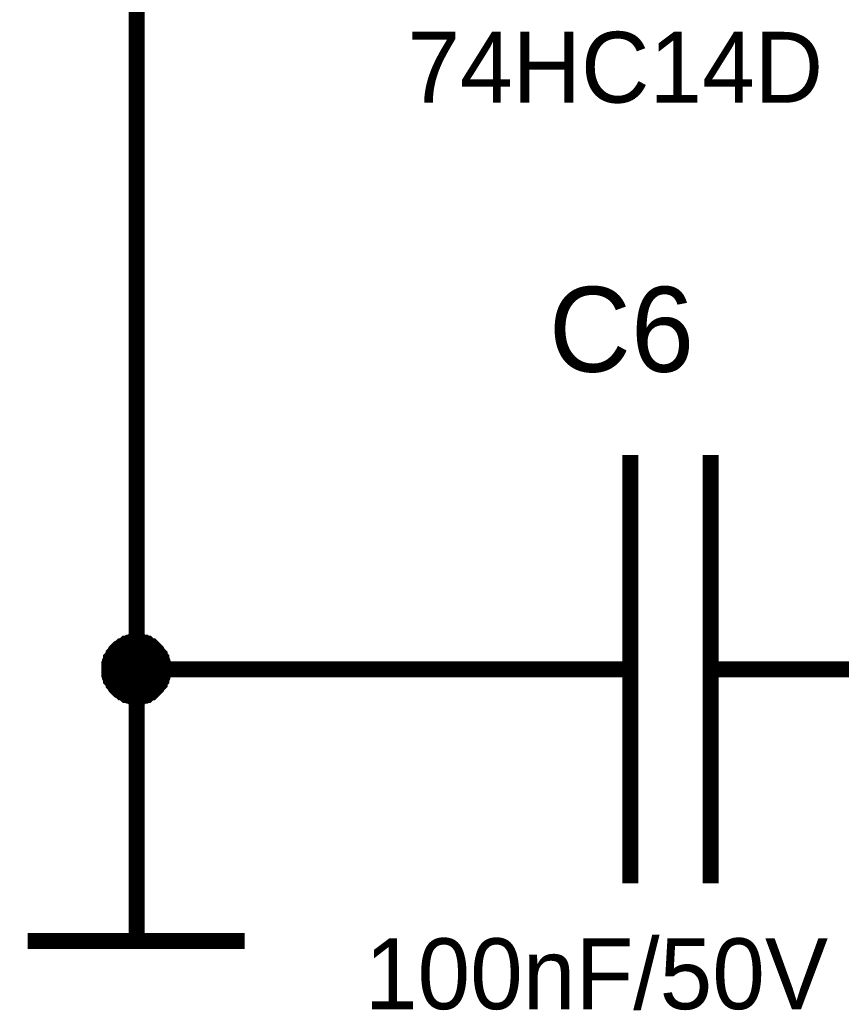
# Model space of a CAD drawing. Header units: millimetres. Extents: x 0 to 420, y 0 to 297.
# Drawn here: x 292.79 to 308.16, y 51.12 to 69.64 of the extents above; entities that cross this region are included whole.
import ezdxf

# ---------------------------------------------------------------- set-up
doc = ezdxf.new("R2010")
doc.units = ezdxf.units.MM
doc.layers.add('Sheet', color=255, linetype='Continuous')

msp = doc.modelspace()

# ---------------------------------------------------------------- linework, layer by layer
at = {"layer": 'Sheet'}
for points, const_width in [([(297.472, 72.495), (294.973, 72.495), (294.973, 57.492), (301.213, 57.492)], 0.3), ([(304.209, 61.5), (304.209, 53.485)], 0.3), ([(305.715, 61.5), (305.715, 53.485)], 0.3), ([(294.46, 57.492), (294.46, 57.526), (294.46, 57.542), (294.46, 57.575), (294.477, 57.592), (294.477, 57.625), (294.477, 57.641), (294.493, 57.675), (294.493, 57.691), (294.51, 57.708), (294.526, 57.741), (294.543, 57.757), (294.543, 57.774), (294.559, 57.79), (294.576, 57.824), (294.593, 57.84), (294.609, 57.857), (294.626, 57.873), (294.642, 57.89), (294.675, 57.906), (294.692, 57.923), (294.708, 57.923), (294.725, 57.94), (294.758, 57.956), (294.775, 57.973), (294.791, 57.973), (294.824, 57.989), (294.841, 57.989), (294.874, 57.989), (294.89, 58.006), (294.924, 58.006), (294.94, 58.006), (294.973, 58.006)], 0.3), ([(294.46, 57.492), (294.46, 57.526), (294.46, 57.542), (294.46, 57.575), (294.477, 57.592), (294.477, 57.625), (294.477, 57.641), (294.493, 57.675), (294.493, 57.691), (294.51, 57.708), (294.526, 57.741), (294.543, 57.757), (294.543, 57.774), (294.559, 57.79), (294.576, 57.824), (294.593, 57.84), (294.609, 57.857), (294.626, 57.873), (294.642, 57.89), (294.675, 57.906), (294.692, 57.923), (294.708, 57.923), (294.725, 57.94), (294.758, 57.956), (294.775, 57.973), (294.791, 57.973), (294.824, 57.989), (294.841, 57.989), (294.874, 57.989), (294.89, 58.006), (294.924, 58.006), (294.94, 58.006), (294.973, 58.006)], 0.3), ([(294.46, 57.492), (294.46, 57.526), (294.46, 57.542), (294.46, 57.575), (294.477, 57.592), (294.477, 57.625), (294.477, 57.641), (294.493, 57.675), (294.493, 57.691), (294.51, 57.708), (294.526, 57.741), (294.543, 57.757), (294.543, 57.774), (294.559, 57.79), (294.576, 57.824), (294.593, 57.84), (294.609, 57.857), (294.626, 57.873), (294.642, 57.89), (294.675, 57.906), (294.692, 57.923), (294.708, 57.923), (294.725, 57.94), (294.758, 57.956), (294.775, 57.973), (294.791, 57.973), (294.824, 57.989), (294.841, 57.989), (294.874, 57.989), (294.89, 58.006), (294.924, 58.006), (294.94, 58.006), (294.973, 58.006)], 0.3), ([(294.46, 57.492), (294.46, 57.526), (294.46, 57.542), (294.46, 57.575), (294.477, 57.592), (294.477, 57.625), (294.477, 57.641), (294.493, 57.675), (294.493, 57.691), (294.51, 57.708), (294.526, 57.741), (294.543, 57.757), (294.543, 57.774), (294.559, 57.79), (294.576, 57.824), (294.593, 57.84), (294.609, 57.857), (294.626, 57.873), (294.642, 57.89), (294.675, 57.906), (294.692, 57.923), (294.708, 57.923), (294.725, 57.94), (294.758, 57.956), (294.775, 57.973), (294.791, 57.973), (294.824, 57.989), (294.841, 57.989), (294.874, 57.989), (294.89, 58.006), (294.924, 58.006), (294.94, 58.006), (294.973, 58.006)], 0.3), ([(294.46, 57.492), (294.46, 57.526), (294.46, 57.542), (294.46, 57.575), (294.477, 57.592), (294.477, 57.625), (294.477, 57.641), (294.493, 57.675), (294.493, 57.691), (294.51, 57.708), (294.526, 57.741), (294.543, 57.757), (294.543, 57.774), (294.559, 57.79), (294.576, 57.824), (294.593, 57.84), (294.609, 57.857), (294.626, 57.873), (294.642, 57.89), (294.675, 57.906), (294.692, 57.923), (294.708, 57.923), (294.725, 57.94), (294.758, 57.956), (294.775, 57.973), (294.791, 57.973), (294.824, 57.989), (294.841, 57.989), (294.874, 57.989), (294.89, 58.006), (294.924, 58.006), (294.94, 58.006), (294.973, 58.006)], 0.0991), ([(294.46, 57.492), (294.46, 57.526), (294.46, 57.542), (294.46, 57.575), (294.477, 57.592), (294.477, 57.625), (294.477, 57.641), (294.493, 57.675), (294.493, 57.691), (294.51, 57.708), (294.526, 57.741), (294.543, 57.757), (294.543, 57.774), (294.559, 57.79), (294.576, 57.824), (294.593, 57.84), (294.609, 57.857), (294.626, 57.873), (294.642, 57.89), (294.675, 57.906), (294.692, 57.923), (294.708, 57.923), (294.725, 57.94), (294.758, 57.956), (294.775, 57.973), (294.791, 57.973), (294.824, 57.989), (294.841, 57.989), (294.874, 57.989), (294.89, 58.006), (294.924, 58.006), (294.94, 58.006), (294.973, 58.006)], 0.0991), ([(294.46, 57.492), (294.46, 57.526), (294.46, 57.542), (294.46, 57.575), (294.477, 57.592), (294.477, 57.625), (294.477, 57.641), (294.493, 57.675), (294.493, 57.691), (294.51, 57.708), (294.526, 57.741), (294.543, 57.757), (294.543, 57.774), (294.559, 57.79), (294.576, 57.824), (294.593, 57.84), (294.609, 57.857), (294.626, 57.873), (294.642, 57.89), (294.675, 57.906), (294.692, 57.923), (294.708, 57.923), (294.725, 57.94), (294.758, 57.956), (294.775, 57.973), (294.791, 57.973), (294.824, 57.989), (294.841, 57.989), (294.874, 57.989), (294.89, 58.006), (294.924, 58.006), (294.94, 58.006), (294.973, 58.006)], 0.0991), ([(294.46, 57.492), (294.46, 57.526), (294.46, 57.542), (294.46, 57.575), (294.477, 57.592), (294.477, 57.625), (294.477, 57.641), (294.493, 57.675), (294.493, 57.691), (294.51, 57.708), (294.526, 57.741), (294.543, 57.757), (294.543, 57.774), (294.559, 57.79), (294.576, 57.824), (294.593, 57.84), (294.609, 57.857), (294.626, 57.873), (294.642, 57.89), (294.675, 57.906), (294.692, 57.923), (294.708, 57.923), (294.725, 57.94), (294.758, 57.956), (294.775, 57.973), (294.791, 57.973), (294.824, 57.989), (294.841, 57.989), (294.874, 57.989), (294.89, 58.006), (294.924, 58.006), (294.94, 58.006), (294.973, 58.006)], 0.0991), ([(294.973, 58.006), (294.973, 58.006)], 0.3), ([(294.973, 58.006), (295.006, 58.006), (295.023, 58.006), (295.056, 58.006), (295.073, 57.989), (295.106, 57.989), (295.122, 57.989), (295.139, 57.973), (295.172, 57.973), (295.188, 57.956), (295.205, 57.94), (295.238, 57.923), (295.255, 57.923), (295.271, 57.906), (295.288, 57.89), (295.304, 57.873), (295.321, 57.857), (295.337, 57.84), (295.354, 57.824), (295.37, 57.79), (295.387, 57.774), (295.404, 57.757), (295.404, 57.741), (295.42, 57.708), (295.437, 57.691), (295.437, 57.675), (295.453, 57.641), (295.453, 57.625), (295.453, 57.592), (295.47, 57.575), (295.47, 57.542), (295.47, 57.526), (295.47, 57.492)], 0.3), ([(294.973, 58.006), (294.973, 58.006)], 0.3), ([(294.973, 58.006), (295.006, 58.006), (295.023, 58.006), (295.056, 58.006), (295.073, 57.989), (295.106, 57.989), (295.122, 57.989), (295.139, 57.973), (295.172, 57.973), (295.188, 57.956), (295.205, 57.94), (295.238, 57.923), (295.255, 57.923), (295.271, 57.906), (295.288, 57.89), (295.304, 57.873), (295.321, 57.857), (295.337, 57.84), (295.354, 57.824), (295.37, 57.79), (295.387, 57.774), (295.404, 57.757), (295.404, 57.741), (295.42, 57.708), (295.437, 57.691), (295.437, 57.675), (295.453, 57.641), (295.453, 57.625), (295.453, 57.592), (295.47, 57.575), (295.47, 57.542), (295.47, 57.526), (295.47, 57.492)], 0.3), ([(294.973, 58.006), (294.973, 58.006)], 0.3), ([(294.973, 58.006), (295.006, 58.006), (295.023, 58.006), (295.056, 58.006), (295.073, 57.989), (295.106, 57.989), (295.122, 57.989), (295.139, 57.973), (295.172, 57.973), (295.188, 57.956), (295.205, 57.94), (295.238, 57.923), (295.255, 57.923), (295.271, 57.906), (295.288, 57.89), (295.304, 57.873), (295.321, 57.857), (295.337, 57.84), (295.354, 57.824), (295.37, 57.79), (295.387, 57.774), (295.404, 57.757), (295.404, 57.741), (295.42, 57.708), (295.437, 57.691), (295.437, 57.675), (295.453, 57.641), (295.453, 57.625), (295.453, 57.592), (295.47, 57.575), (295.47, 57.542), (295.47, 57.526), (295.47, 57.492)], 0.3), ([(294.973, 58.006), (294.973, 58.006)], 0.3), ([(294.973, 58.006), (295.006, 58.006), (295.023, 58.006), (295.056, 58.006), (295.073, 57.989), (295.106, 57.989), (295.122, 57.989), (295.139, 57.973), (295.172, 57.973), (295.188, 57.956), (295.205, 57.94), (295.238, 57.923), (295.255, 57.923), (295.271, 57.906), (295.288, 57.89), (295.304, 57.873), (295.321, 57.857), (295.337, 57.84), (295.354, 57.824), (295.37, 57.79), (295.387, 57.774), (295.404, 57.757), (295.404, 57.741), (295.42, 57.708), (295.437, 57.691), (295.437, 57.675), (295.453, 57.641), (295.453, 57.625), (295.453, 57.592), (295.47, 57.575), (295.47, 57.542), (295.47, 57.526), (295.47, 57.492)], 0.3), ([(294.973, 58.006), (294.973, 58.006)], 0.0991), ([(294.973, 58.006), (295.006, 58.006), (295.023, 58.006), (295.056, 58.006), (295.073, 57.989), (295.106, 57.989), (295.122, 57.989), (295.139, 57.973), (295.172, 57.973), (295.188, 57.956), (295.205, 57.94), (295.238, 57.923), (295.255, 57.923), (295.271, 57.906), (295.288, 57.89), (295.304, 57.873), (295.321, 57.857), (295.337, 57.84), (295.354, 57.824), (295.37, 57.79), (295.387, 57.774), (295.404, 57.757), (295.404, 57.741), (295.42, 57.708), (295.437, 57.691), (295.437, 57.675), (295.453, 57.641), (295.453, 57.625), (295.453, 57.592), (295.47, 57.575), (295.47, 57.542), (295.47, 57.526), (295.47, 57.492)], 0.0991), ([(294.973, 58.006), (294.973, 58.006)], 0.0991), ([(294.973, 58.006), (295.006, 58.006), (295.023, 58.006), (295.056, 58.006), (295.073, 57.989), (295.106, 57.989), (295.122, 57.989), (295.139, 57.973), (295.172, 57.973), (295.188, 57.956), (295.205, 57.94), (295.238, 57.923), (295.255, 57.923), (295.271, 57.906), (295.288, 57.89), (295.304, 57.873), (295.321, 57.857), (295.337, 57.84), (295.354, 57.824), (295.37, 57.79), (295.387, 57.774), (295.404, 57.757), (295.404, 57.741), (295.42, 57.708), (295.437, 57.691), (295.437, 57.675), (295.453, 57.641), (295.453, 57.625), (295.453, 57.592), (295.47, 57.575), (295.47, 57.542), (295.47, 57.526), (295.47, 57.492)], 0.0991), ([(294.973, 58.006), (294.973, 58.006)], 0.0991), ([(294.973, 58.006), (295.006, 58.006), (295.023, 58.006), (295.056, 58.006), (295.073, 57.989), (295.106, 57.989), (295.122, 57.989), (295.139, 57.973), (295.172, 57.973), (295.188, 57.956), (295.205, 57.94), (295.238, 57.923), (295.255, 57.923), (295.271, 57.906), (295.288, 57.89), (295.304, 57.873), (295.321, 57.857), (295.337, 57.84), (295.354, 57.824), (295.37, 57.79), (295.387, 57.774), (295.404, 57.757), (295.404, 57.741), (295.42, 57.708), (295.437, 57.691), (295.437, 57.675), (295.453, 57.641), (295.453, 57.625), (295.453, 57.592), (295.47, 57.575), (295.47, 57.542), (295.47, 57.526), (295.47, 57.492)], 0.0991), ([(294.973, 58.006), (294.973, 58.006)], 0.0991), ([(294.973, 58.006), (295.006, 58.006), (295.023, 58.006), (295.056, 58.006), (295.073, 57.989), (295.106, 57.989), (295.122, 57.989), (295.139, 57.973), (295.172, 57.973), (295.188, 57.956), (295.205, 57.94), (295.238, 57.923), (295.255, 57.923), (295.271, 57.906), (295.288, 57.89), (295.304, 57.873), (295.321, 57.857), (295.337, 57.84), (295.354, 57.824), (295.37, 57.79), (295.387, 57.774), (295.404, 57.757), (295.404, 57.741), (295.42, 57.708), (295.437, 57.691), (295.437, 57.675), (295.453, 57.641), (295.453, 57.625), (295.453, 57.592), (295.47, 57.575), (295.47, 57.542), (295.47, 57.526), (295.47, 57.492)], 0.0991), ([(294.973, 56.979), (294.94, 56.979), (294.924, 56.979), (294.89, 56.979), (294.874, 56.996), (294.841, 56.996), (294.824, 56.996), (294.791, 57.012), (294.775, 57.012), (294.758, 57.029), (294.725, 57.045), (294.708, 57.062), (294.692, 57.062), (294.675, 57.078), (294.642, 57.095), (294.626, 57.112), (294.609, 57.128), (294.593, 57.145), (294.576, 57.161), (294.559, 57.194), (294.543, 57.211), (294.543, 57.227), (294.526, 57.244), (294.51, 57.277), (294.493, 57.294), (294.493, 57.31), (294.477, 57.343), (294.477, 57.36), (294.477, 57.393), (294.46, 57.41), (294.46, 57.443), (294.46, 57.459), (294.46, 57.492)], 0.3), ([(294.46, 57.492), (294.46, 57.492)], 0.3), ([(294.973, 56.979), (294.94, 56.979), (294.924, 56.979), (294.89, 56.979), (294.874, 56.996), (294.841, 56.996), (294.824, 56.996), (294.791, 57.012), (294.775, 57.012), (294.758, 57.029), (294.725, 57.045), (294.708, 57.062), (294.692, 57.062), (294.675, 57.078), (294.642, 57.095), (294.626, 57.112), (294.609, 57.128), (294.593, 57.145), (294.576, 57.161), (294.559, 57.194), (294.543, 57.211), (294.543, 57.227), (294.526, 57.244), (294.51, 57.277), (294.493, 57.294), (294.493, 57.31), (294.477, 57.343), (294.477, 57.36), (294.477, 57.393), (294.46, 57.41), (294.46, 57.443), (294.46, 57.459), (294.46, 57.492)], 0.3), ([(294.46, 57.492), (294.46, 57.492)], 0.3), ([(294.973, 56.979), (294.94, 56.979), (294.924, 56.979), (294.89, 56.979), (294.874, 56.996), (294.841, 56.996), (294.824, 56.996), (294.791, 57.012), (294.775, 57.012), (294.758, 57.029), (294.725, 57.045), (294.708, 57.062), (294.692, 57.062), (294.675, 57.078), (294.642, 57.095), (294.626, 57.112), (294.609, 57.128), (294.593, 57.145), (294.576, 57.161), (294.559, 57.194), (294.543, 57.211), (294.543, 57.227), (294.526, 57.244), (294.51, 57.277), (294.493, 57.294), (294.493, 57.31), (294.477, 57.343), (294.477, 57.36), (294.477, 57.393), (294.46, 57.41), (294.46, 57.443), (294.46, 57.459), (294.46, 57.492)], 0.3), ([(294.46, 57.492), (294.46, 57.492)], 0.3), ([(294.973, 56.979), (294.94, 56.979), (294.924, 56.979), (294.89, 56.979), (294.874, 56.996), (294.841, 56.996), (294.824, 56.996), (294.791, 57.012), (294.775, 57.012), (294.758, 57.029), (294.725, 57.045), (294.708, 57.062), (294.692, 57.062), (294.675, 57.078), (294.642, 57.095), (294.626, 57.112), (294.609, 57.128), (294.593, 57.145), (294.576, 57.161), (294.559, 57.194), (294.543, 57.211), (294.543, 57.227), (294.526, 57.244), (294.51, 57.277), (294.493, 57.294), (294.493, 57.31), (294.477, 57.343), (294.477, 57.36), (294.477, 57.393), (294.46, 57.41), (294.46, 57.443), (294.46, 57.459), (294.46, 57.492)], 0.3), ([(294.46, 57.492), (294.46, 57.492)], 0.3), ([(294.973, 57.492), (294.973, 52.409)], 0.3), ([(295.47, 57.492), (295.47, 57.459), (295.47, 57.443), (295.47, 57.41), (295.453, 57.393), (295.453, 57.36), (295.453, 57.343), (295.437, 57.31), (295.437, 57.294), (295.42, 57.277), (295.404, 57.244), (295.404, 57.227), (295.387, 57.211), (295.37, 57.194), (295.354, 57.161), (295.337, 57.145), (295.321, 57.128), (295.304, 57.112), (295.288, 57.095), (295.271, 57.078), (295.255, 57.062), (295.238, 57.062), (295.205, 57.045), (295.188, 57.029), (295.172, 57.012), (295.139, 57.012), (295.122, 56.996), (295.106, 56.996), (295.073, 56.996), (295.056, 56.979), (295.023, 56.979), (295.006, 56.979), (294.973, 56.979)], 0.3), ([(295.47, 57.492), (295.47, 57.459), (295.47, 57.443), (295.47, 57.41), (295.453, 57.393), (295.453, 57.36), (295.453, 57.343), (295.437, 57.31), (295.437, 57.294), (295.42, 57.277), (295.404, 57.244), (295.404, 57.227), (295.387, 57.211), (295.37, 57.194), (295.354, 57.161), (295.337, 57.145), (295.321, 57.128), (295.304, 57.112), (295.288, 57.095), (295.271, 57.078), (295.255, 57.062), (295.238, 57.062), (295.205, 57.045), (295.188, 57.029), (295.172, 57.012), (295.139, 57.012), (295.122, 56.996), (295.106, 56.996), (295.073, 56.996), (295.056, 56.979), (295.023, 56.979), (295.006, 56.979), (294.973, 56.979)], 0.3), ([(295.47, 57.492), (295.47, 57.459), (295.47, 57.443), (295.47, 57.41), (295.453, 57.393), (295.453, 57.36), (295.453, 57.343), (295.437, 57.31), (295.437, 57.294), (295.42, 57.277), (295.404, 57.244), (295.404, 57.227), (295.387, 57.211), (295.37, 57.194), (295.354, 57.161), (295.337, 57.145), (295.321, 57.128), (295.304, 57.112), (295.288, 57.095), (295.271, 57.078), (295.255, 57.062), (295.238, 57.062), (295.205, 57.045), (295.188, 57.029), (295.172, 57.012), (295.139, 57.012), (295.122, 56.996), (295.106, 56.996), (295.073, 56.996), (295.056, 56.979), (295.023, 56.979), (295.006, 56.979), (294.973, 56.979)], 0.3), ([(295.47, 57.492), (295.47, 57.459), (295.47, 57.443), (295.47, 57.41), (295.453, 57.393), (295.453, 57.36), (295.453, 57.343), (295.437, 57.31), (295.437, 57.294), (295.42, 57.277), (295.404, 57.244), (295.404, 57.227), (295.387, 57.211), (295.37, 57.194), (295.354, 57.161), (295.337, 57.145), (295.321, 57.128), (295.304, 57.112), (295.288, 57.095), (295.271, 57.078), (295.255, 57.062), (295.238, 57.062), (295.205, 57.045), (295.188, 57.029), (295.172, 57.012), (295.139, 57.012), (295.122, 56.996), (295.106, 56.996), (295.073, 56.996), (295.056, 56.979), (295.023, 56.979), (295.006, 56.979), (294.973, 56.979)], 0.3), ([(295.47, 57.492), (295.47, 57.492), (295.47, 57.492), (295.47, 57.492), (295.47, 57.492), (295.47, 57.492), (295.47, 57.492), (295.47, 57.492), (295.47, 57.492), (295.47, 57.492), (295.47, 57.492), (295.47, 57.492), (295.47, 57.492), (295.47, 57.492), (295.47, 57.492), (295.47, 57.492), (295.47, 57.492), (295.47, 57.492), (295.47, 57.492), (295.47, 57.492), (295.47, 57.492), (295.47, 57.492), (295.47, 57.492), (295.47, 57.492), (295.47, 57.492), (295.47, 57.492), (295.47, 57.492), (295.47, 57.492), (295.47, 57.492), (295.47, 57.492), (295.47, 57.492), (295.47, 57.492), (295.47, 57.492)], 0.3), ([(295.47, 57.492), (295.47, 57.492)], 0.3), ([(295.47, 57.492), (295.47, 57.492), (295.47, 57.492), (295.47, 57.492), (295.47, 57.492), (295.47, 57.492), (295.47, 57.492), (295.47, 57.492), (295.47, 57.492), (295.47, 57.492), (295.47, 57.492), (295.47, 57.492), (295.47, 57.492), (295.47, 57.492), (295.47, 57.492), (295.47, 57.492), (295.47, 57.492), (295.47, 57.492), (295.47, 57.492), (295.47, 57.492), (295.47, 57.492), (295.47, 57.492), (295.47, 57.492), (295.47, 57.492), (295.47, 57.492), (295.47, 57.492), (295.47, 57.492), (295.47, 57.492), (295.47, 57.492), (295.47, 57.492), (295.47, 57.492), (295.47, 57.492), (295.47, 57.492)], 0.3), ([(295.47, 57.492), (295.47, 57.492)], 0.3), ([(295.47, 57.492), (295.47, 57.492), (295.47, 57.492), (295.47, 57.492), (295.47, 57.492), (295.47, 57.492), (295.47, 57.492), (295.47, 57.492), (295.47, 57.492), (295.47, 57.492), (295.47, 57.492), (295.47, 57.492), (295.47, 57.492), (295.47, 57.492), (295.47, 57.492), (295.47, 57.492), (295.47, 57.492), (295.47, 57.492), (295.47, 57.492), (295.47, 57.492), (295.47, 57.492), (295.47, 57.492), (295.47, 57.492), (295.47, 57.492), (295.47, 57.492), (295.47, 57.492), (295.47, 57.492), (295.47, 57.492), (295.47, 57.492), (295.47, 57.492), (295.47, 57.492), (295.47, 57.492), (295.47, 57.492)], 0.3), ([(295.47, 57.492), (295.47, 57.492)], 0.3), ([(295.47, 57.492), (295.47, 57.492), (295.47, 57.492), (295.47, 57.492), (295.47, 57.492), (295.47, 57.492), (295.47, 57.492), (295.47, 57.492), (295.47, 57.492), (295.47, 57.492), (295.47, 57.492), (295.47, 57.492), (295.47, 57.492), (295.47, 57.492), (295.47, 57.492), (295.47, 57.492), (295.47, 57.492), (295.47, 57.492), (295.47, 57.492), (295.47, 57.492), (295.47, 57.492), (295.47, 57.492), (295.47, 57.492), (295.47, 57.492), (295.47, 57.492), (295.47, 57.492), (295.47, 57.492), (295.47, 57.492), (295.47, 57.492), (295.47, 57.492), (295.47, 57.492), (295.47, 57.492), (295.47, 57.492)], 0.3), ([(295.47, 57.492), (295.47, 57.492)], 0.3), ([(304.209, 57.492), (301.213, 57.492)], 0.3), ([(305.715, 57.492), (308.711, 57.492)], 0.3), ([(294.973, 56.979), (294.94, 56.979), (294.924, 56.979), (294.89, 56.979), (294.874, 56.996), (294.841, 56.996), (294.824, 56.996), (294.791, 57.012), (294.775, 57.012), (294.758, 57.029), (294.725, 57.045), (294.708, 57.062), (294.692, 57.062), (294.675, 57.078), (294.642, 57.095), (294.626, 57.112), (294.609, 57.128), (294.593, 57.145), (294.576, 57.161), (294.559, 57.194), (294.543, 57.211), (294.543, 57.227), (294.526, 57.244), (294.51, 57.277), (294.493, 57.294), (294.493, 57.31), (294.477, 57.343), (294.477, 57.36), (294.477, 57.393), (294.46, 57.41), (294.46, 57.443), (294.46, 57.459), (294.46, 57.492)], 0.0991), ([(294.46, 57.492), (294.46, 57.492)], 0.0991), ([(294.973, 56.979), (294.94, 56.979), (294.924, 56.979), (294.89, 56.979), (294.874, 56.996), (294.841, 56.996), (294.824, 56.996), (294.791, 57.012), (294.775, 57.012), (294.758, 57.029), (294.725, 57.045), (294.708, 57.062), (294.692, 57.062), (294.675, 57.078), (294.642, 57.095), (294.626, 57.112), (294.609, 57.128), (294.593, 57.145), (294.576, 57.161), (294.559, 57.194), (294.543, 57.211), (294.543, 57.227), (294.526, 57.244), (294.51, 57.277), (294.493, 57.294), (294.493, 57.31), (294.477, 57.343), (294.477, 57.36), (294.477, 57.393), (294.46, 57.41), (294.46, 57.443), (294.46, 57.459), (294.46, 57.492)], 0.0991), ([(294.46, 57.492), (294.46, 57.492)], 0.0991), ([(294.973, 56.979), (294.94, 56.979), (294.924, 56.979), (294.89, 56.979), (294.874, 56.996), (294.841, 56.996), (294.824, 56.996), (294.791, 57.012), (294.775, 57.012), (294.758, 57.029), (294.725, 57.045), (294.708, 57.062), (294.692, 57.062), (294.675, 57.078), (294.642, 57.095), (294.626, 57.112), (294.609, 57.128), (294.593, 57.145), (294.576, 57.161), (294.559, 57.194), (294.543, 57.211), (294.543, 57.227), (294.526, 57.244), (294.51, 57.277), (294.493, 57.294), (294.493, 57.31), (294.477, 57.343), (294.477, 57.36), (294.477, 57.393), (294.46, 57.41), (294.46, 57.443), (294.46, 57.459), (294.46, 57.492)], 0.0991), ([(294.46, 57.492), (294.46, 57.492)], 0.0991), ([(294.973, 56.979), (294.94, 56.979), (294.924, 56.979), (294.89, 56.979), (294.874, 56.996), (294.841, 56.996), (294.824, 56.996), (294.791, 57.012), (294.775, 57.012), (294.758, 57.029), (294.725, 57.045), (294.708, 57.062), (294.692, 57.062), (294.675, 57.078), (294.642, 57.095), (294.626, 57.112), (294.609, 57.128), (294.593, 57.145), (294.576, 57.161), (294.559, 57.194), (294.543, 57.211), (294.543, 57.227), (294.526, 57.244), (294.51, 57.277), (294.493, 57.294), (294.493, 57.31), (294.477, 57.343), (294.477, 57.36), (294.477, 57.393), (294.46, 57.41), (294.46, 57.443), (294.46, 57.459), (294.46, 57.492)], 0.0991), ([(294.46, 57.492), (294.46, 57.492)], 0.0991), ([(295.47, 57.492), (295.47, 57.459), (295.47, 57.443), (295.47, 57.41), (295.453, 57.393), (295.453, 57.36), (295.453, 57.343), (295.437, 57.31), (295.437, 57.294), (295.42, 57.277), (295.404, 57.244), (295.404, 57.227), (295.387, 57.211), (295.37, 57.194), (295.354, 57.161), (295.337, 57.145), (295.321, 57.128), (295.304, 57.112), (295.288, 57.095), (295.271, 57.078), (295.255, 57.062), (295.238, 57.062), (295.205, 57.045), (295.188, 57.029), (295.172, 57.012), (295.139, 57.012), (295.122, 56.996), (295.106, 56.996), (295.073, 56.996), (295.056, 56.979), (295.023, 56.979), (295.006, 56.979), (294.973, 56.979)], 0.0991), ([(295.47, 57.492), (295.47, 57.459), (295.47, 57.443), (295.47, 57.41), (295.453, 57.393), (295.453, 57.36), (295.453, 57.343), (295.437, 57.31), (295.437, 57.294), (295.42, 57.277), (295.404, 57.244), (295.404, 57.227), (295.387, 57.211), (295.37, 57.194), (295.354, 57.161), (295.337, 57.145), (295.321, 57.128), (295.304, 57.112), (295.288, 57.095), (295.271, 57.078), (295.255, 57.062), (295.238, 57.062), (295.205, 57.045), (295.188, 57.029), (295.172, 57.012), (295.139, 57.012), (295.122, 56.996), (295.106, 56.996), (295.073, 56.996), (295.056, 56.979), (295.023, 56.979), (295.006, 56.979), (294.973, 56.979)], 0.0991), ([(295.47, 57.492), (295.47, 57.459), (295.47, 57.443), (295.47, 57.41), (295.453, 57.393), (295.453, 57.36), (295.453, 57.343), (295.437, 57.31), (295.437, 57.294), (295.42, 57.277), (295.404, 57.244), (295.404, 57.227), (295.387, 57.211), (295.37, 57.194), (295.354, 57.161), (295.337, 57.145), (295.321, 57.128), (295.304, 57.112), (295.288, 57.095), (295.271, 57.078), (295.255, 57.062), (295.238, 57.062), (295.205, 57.045), (295.188, 57.029), (295.172, 57.012), (295.139, 57.012), (295.122, 56.996), (295.106, 56.996), (295.073, 56.996), (295.056, 56.979), (295.023, 56.979), (295.006, 56.979), (294.973, 56.979)], 0.0991), ([(295.47, 57.492), (295.47, 57.459), (295.47, 57.443), (295.47, 57.41), (295.453, 57.393), (295.453, 57.36), (295.453, 57.343), (295.437, 57.31), (295.437, 57.294), (295.42, 57.277), (295.404, 57.244), (295.404, 57.227), (295.387, 57.211), (295.37, 57.194), (295.354, 57.161), (295.337, 57.145), (295.321, 57.128), (295.304, 57.112), (295.288, 57.095), (295.271, 57.078), (295.255, 57.062), (295.238, 57.062), (295.205, 57.045), (295.188, 57.029), (295.172, 57.012), (295.139, 57.012), (295.122, 56.996), (295.106, 56.996), (295.073, 56.996), (295.056, 56.979), (295.023, 56.979), (295.006, 56.979), (294.973, 56.979)], 0.0991), ([(295.47, 57.492), (295.47, 57.492), (295.47, 57.492), (295.47, 57.492), (295.47, 57.492), (295.47, 57.492), (295.47, 57.492), (295.47, 57.492), (295.47, 57.492), (295.47, 57.492), (295.47, 57.492), (295.47, 57.492), (295.47, 57.492), (295.47, 57.492), (295.47, 57.492), (295.47, 57.492), (295.47, 57.492), (295.47, 57.492), (295.47, 57.492), (295.47, 57.492), (295.47, 57.492), (295.47, 57.492), (295.47, 57.492), (295.47, 57.492), (295.47, 57.492), (295.47, 57.492), (295.47, 57.492), (295.47, 57.492), (295.47, 57.492), (295.47, 57.492), (295.47, 57.492), (295.47, 57.492), (295.47, 57.492)], 0.0991), ([(295.47, 57.492), (295.47, 57.492)], 0.0991), ([(295.47, 57.492), (295.47, 57.492), (295.47, 57.492), (295.47, 57.492), (295.47, 57.492), (295.47, 57.492), (295.47, 57.492), (295.47, 57.492), (295.47, 57.492), (295.47, 57.492), (295.47, 57.492), (295.47, 57.492), (295.47, 57.492), (295.47, 57.492), (295.47, 57.492), (295.47, 57.492), (295.47, 57.492), (295.47, 57.492), (295.47, 57.492), (295.47, 57.492), (295.47, 57.492), (295.47, 57.492), (295.47, 57.492), (295.47, 57.492), (295.47, 57.492), (295.47, 57.492), (295.47, 57.492), (295.47, 57.492), (295.47, 57.492), (295.47, 57.492), (295.47, 57.492), (295.47, 57.492), (295.47, 57.492)], 0.0991), ([(295.47, 57.492), (295.47, 57.492)], 0.0991), ([(295.47, 57.492), (295.47, 57.492), (295.47, 57.492), (295.47, 57.492), (295.47, 57.492), (295.47, 57.492), (295.47, 57.492), (295.47, 57.492), (295.47, 57.492), (295.47, 57.492), (295.47, 57.492), (295.47, 57.492), (295.47, 57.492), (295.47, 57.492), (295.47, 57.492), (295.47, 57.492), (295.47, 57.492), (295.47, 57.492), (295.47, 57.492), (295.47, 57.492), (295.47, 57.492), (295.47, 57.492), (295.47, 57.492), (295.47, 57.492), (295.47, 57.492), (295.47, 57.492), (295.47, 57.492), (295.47, 57.492), (295.47, 57.492), (295.47, 57.492), (295.47, 57.492), (295.47, 57.492), (295.47, 57.492)], 0.0991), ([(295.47, 57.492), (295.47, 57.492)], 0.0991), ([(295.47, 57.492), (295.47, 57.492), (295.47, 57.492), (295.47, 57.492), (295.47, 57.492), (295.47, 57.492), (295.47, 57.492), (295.47, 57.492), (295.47, 57.492), (295.47, 57.492), (295.47, 57.492), (295.47, 57.492), (295.47, 57.492), (295.47, 57.492), (295.47, 57.492), (295.47, 57.492), (295.47, 57.492), (295.47, 57.492), (295.47, 57.492), (295.47, 57.492), (295.47, 57.492), (295.47, 57.492), (295.47, 57.492), (295.47, 57.492), (295.47, 57.492), (295.47, 57.492), (295.47, 57.492), (295.47, 57.492), (295.47, 57.492), (295.47, 57.492), (295.47, 57.492), (295.47, 57.492), (295.47, 57.492)], 0.0991), ([(295.47, 57.492), (295.47, 57.492)], 0.0991), ([(292.937, 52.409), (296.992, 52.409)], 0.3)]:
    msp.add_lwpolyline(points, dxfattribs=dict(at, const_width=const_width))
at = {"layer": 'Sheet', "const_width": 0.508}
msp.add_lwpolyline([(294.746, 57.5, 1), (295.254, 57.5, 1)], format="xyb", close=True, dxfattribs=at)

# ---------------------------------------------------------------- texts
at = {"layer": 'Sheet'}
for s, height, p in [('74HC14D', 1.3247, (300.038, 68.09)), ('C6', 1.5897, (302.686, 63.056)), ('100nF/50V', 1.3247, (299.243, 51.134))]:
    msp.add_text(s, height=height, dxfattribs=at).set_placement(p)

doc.saveas('drawing.dxf')
